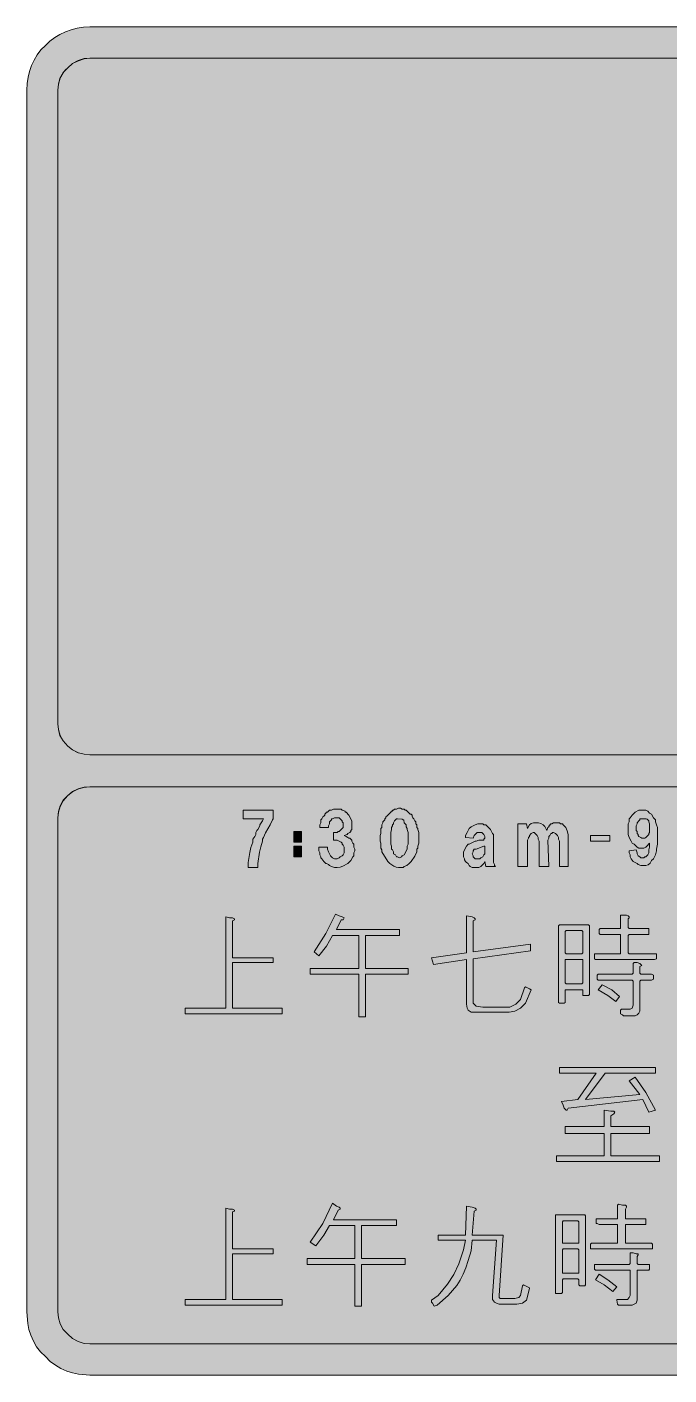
# Model space of a CAD drawing. Header units: metres. Extents: x 76 to 493, y 11 to 261.
# Drawn here: x 76.3 to 195.5, y 11 to 261 of the extents above; entities that cross this region are included whole.
import ezdxf

# ---------------------------------------------------------------- set-up
doc = ezdxf.new("R2010")
doc.units = ezdxf.units.M
for name, color, linetype, true_color in [('FILL_BLACK_000000', 7, 'Continuous', 0x000000), ('FILL_WHITE_FFFFFF', 7, 'Continuous', 0xffffff), ('FILL_YELLOW_FFFF00', 7, 'Continuous', 0xffff00)]:
    doc.layers.add(name, color=color, linetype=linetype, true_color=true_color)

msp = doc.modelspace()

# ---------------------------------------------------------------- hatches: boundary and pattern name
at = {"layer": 'FILL_BLACK_000000', "true_color": 0x000000}
h = msp.add_hatch(color=7, dxfattribs=at)
h.dxf.hatch_style = 1
h.paths.add_polyline_path([(76.79, 252.77), (77.15, 253.84), (77.63, 254.87), (78.22, 255.83), (78.92, 256.74), (79.74, 257.58), (80.58, 258.35), (81.49, 259.03), (82.45, 259.61), (83.48, 260.1), (84.55, 260.49), (85.66, 260.77), (86.82, 260.94), (88.02, 261), (481.5, 261), (482.64, 260.94), (483.75, 260.77), (484.84, 260.49), (485.89, 260.1), (486.89, 259.61), (487.85, 259.03), (488.76, 258.35), (489.6, 257.58), (490.42, 256.74), (491.12, 255.83), (491.71, 254.87), (492.19, 253.84), (492.55, 252.77), (492.81, 251.66), (492.97, 250.5), (493.02, 249.3), (493.02, 22.68), (492.86, 20.52), (492.64, 19.44), (492.3, 18.36), (491.83, 17.29), (491.22, 16.24), (490.48, 15.27), (489.6, 14.4), (488.75, 13.52), (487.82, 12.78), (486.79, 12.17), (485.64, 11.7), (484.56, 11.36), (483.5, 11.14), (481.5, 10.98), (88.02, 10.98), (85.86, 11.14), (84.78, 11.36), (83.7, 11.7), (82.63, 12.17), (81.59, 12.78), (80.61, 13.52), (79.74, 14.4), (78.86, 15.27), (78.12, 16.24), (77.51, 17.29), (77.04, 18.36), (76.7, 19.44), (76.48, 20.52), (76.32, 22.68), (76.32, 249.3), (76.37, 250.5), (76.53, 251.66), (76.79, 252.77)])
h.paths.add_polyline_path([(85.82, 119.72), (84.78, 119.22), (83.88, 118.44), (83.07, 117.46), (82.51, 116.44), (82.18, 115.38), (82.08, 114.3), (82.08, 22.68), (82.18, 21.58), (82.51, 20.47), (83.07, 19.44), (83.88, 18.54), (84.78, 17.73), (85.82, 17.17), (86.92, 16.84), (88.02, 16.74), (481.5, 16.74), (482.5, 16.84), (483.55, 17.17), (484.56, 17.73), (485.46, 18.54), (486.27, 19.44), (486.83, 20.47), (487.16, 21.58), (487.26, 22.68), (487.26, 114.3), (487.16, 115.38), (486.83, 116.44), (486.27, 117.46), (485.46, 118.44), (484.63, 119.2), (484.17, 119.5), (483.66, 119.7), (482.45, 120.01), (481.5, 120.06), (88.02, 120.06), (86.92, 119.98), (85.82, 119.72)], flags=16)
h.paths.add_polyline_path([(86.92, 255.14), (85.82, 254.81), (84.78, 254.25), (83.88, 253.44), (83.07, 252.54), (82.51, 251.5), (82.18, 250.4), (82.08, 249.3), (82.08, 131.76), (82.18, 130.68), (82.51, 129.62), (83.07, 128.6), (83.88, 127.62), (84.78, 126.91), (85.82, 126.4), (86.92, 126.1), (88.02, 126), (481.5, 126), (482.57, 126.1), (483.62, 126.4), (484.59, 126.91), (485.46, 127.62), (486.27, 128.52), (486.83, 129.55), (487.16, 130.66), (487.26, 131.76), (487.26, 249.3), (487.16, 250.4), (486.83, 251.5), (486.27, 252.54), (485.46, 253.44), (484.63, 254.2), (484.17, 254.5), (483.66, 254.7), (482.45, 255.1), (481.5, 255.24), (88.02, 255.24), (86.92, 255.14)], flags=16)
h = msp.add_hatch(color=7, dxfattribs=at)
h.dxf.hatch_style = 1
h.paths.add_polyline_path([(116.46, 114.12), (116.46, 115.74), (122.04, 115.74), (122.04, 114.12), (121.86, 113.94), (121.47, 113.02), (121.03, 112.28), (120.61, 111.55), (120.24, 110.7), (120.06, 110.34), (120.06, 109.98), (119.7, 108.97), (119.46, 107.94), (119.16, 105.84), (119.16, 105.12), (117.36, 105.12), (117.36, 106.02), (117.69, 107.89), (117.89, 108.8), (118.26, 109.8), (118.26, 110.34), (118.62, 110.88), (118.8, 111.24), (118.8, 111.6), (118.98, 111.96), (119.16, 112.14), (119.52, 112.86), (119.52, 113.04), (119.88, 113.58), (120.06, 113.76), (120.24, 114.12), (116.46, 114.12)])
h = msp.add_hatch(color=7, dxfattribs=at)
h.dxf.hatch_style = 1
h.paths.add_polyline_path([(130.86, 106.92), (130.86, 107.1), (130.68, 107.46), (130.68, 107.82), (130.5, 108.18), (130.5, 108.9), (132.12, 108.9), (132.12, 108.54), (132.3, 108), (132.66, 107.28), (132.84, 107.1), (133.02, 106.92), (133.38, 106.74), (133.92, 106.74), (134.28, 106.92), (134.46, 107.1), (134.82, 107.28), (135, 107.46), (135.18, 107.82), (135.18, 108.9), (135, 109.26), (134.82, 109.44), (134.82, 109.62), (134.64, 109.8), (134.28, 109.98), (133.92, 110.16), (133.2, 110.16), (133.2, 111.6), (133.92, 111.6), (134.1, 111.78), (134.28, 111.78), (135, 112.5), (135, 113.4), (134.82, 113.58), (134.82, 113.76), (134.64, 113.94), (134.46, 114.12), (134.28, 114.3), (133.38, 114.3), (133.02, 114.12), (132.84, 114.12), (132.84, 113.94), (132.66, 113.76), (132.48, 113.58), (132.48, 113.22), (132.3, 112.86), (132.3, 112.5), (130.68, 112.5), (130.68, 113.04), (130.86, 113.4), (130.86, 113.94), (131.04, 114.12), (131.22, 114.48), (131.4, 114.66), (131.58, 114.84), (131.58, 115.02), (131.76, 115.2), (131.94, 115.38), (132.12, 115.38), (132.48, 115.74), (132.84, 115.74), (133.2, 115.92), (134.64, 115.92), (134.82, 115.74), (135.36, 115.56), (135.36, 115.38), (135.54, 115.38), (135.72, 115.2), (135.9, 115.02), (136.08, 114.84), (136.62, 113.76), (136.62, 112.14), (136.44, 111.96), (136.44, 111.78), (136.26, 111.6), (135.9, 111.42), (135.72, 111.24), (135.18, 111.06), (135.54, 110.88), (135.9, 110.7), (136.08, 110.52), (136.26, 110.52), (136.62, 110.16), (136.62, 109.98), (136.8, 109.62), (136.98, 109.44), (136.98, 108.9), (137.16, 108.54), (137.16, 108.18), (136.98, 107.82), (136.98, 107.28), (136.8, 107.1), (136.44, 106.38), (135.9, 105.84), (134.94, 105.35), (134.45, 105.18), (133.92, 105.12), (133.38, 105.12), (132.84, 105.3), (132.48, 105.48), (132.3, 105.66), (131.94, 105.84), (131.76, 105.84), (131.58, 106.02), (131.4, 106.2), (131.04, 106.74), (130.86, 106.92)])
h = msp.add_hatch(color=7, dxfattribs=at)
h.dxf.hatch_style = 1
h.paths.add_polyline_path([(141.84, 109.98), (141.84, 111.06), (142.02, 111.42), (142.02, 112.32), (142.2, 112.5), (142.2, 113.04), (142.38, 113.4), (142.38, 113.58), (142.56, 113.76), (142.74, 113.94), (142.74, 114.12), (142.92, 114.3), (142.92, 114.48), (143.1, 114.66), (143.28, 114.84), (143.46, 115.02), (143.64, 115.2), (143.82, 115.38), (144, 115.56), (144.18, 115.56), (144.18, 115.74), (144.36, 115.74), (144.54, 115.92), (144.9, 115.92), (145.26, 116.1), (145.62, 116.1), (145.98, 115.92), (146.34, 115.92), (146.52, 115.74), (146.7, 115.74), (147.24, 115.2), (147.42, 115.02), (147.6, 115.02), (147.78, 114.84), (147.78, 114.66), (147.96, 114.3), (148.14, 114.12), (148.32, 113.76), (148.5, 113.58), (148.5, 113.22), (148.68, 113.04), (148.68, 112.5), (148.86, 112.32), (148.86, 112.14), (149.04, 111.6), (149.04, 109.98), (149.04, 109.62), (148.86, 109.08), (148.86, 108.72), (148.68, 108.54), (148.68, 108), (148.3, 107.2), (147.6, 106.2), (147.42, 106.02), (147.24, 105.84), (146.82, 105.48), (146.34, 105.3), (146.16, 105.12), (145.26, 105.12), (144.84, 105.16), (144.39, 105.33), (143.64, 105.84), (143.46, 106.02), (143.28, 106.2), (142.2, 108), (142.2, 108.36), (142.02, 108.72), (142.02, 109.44), (142.02, 109.62), (141.84, 109.98)])
h.paths.add_polyline_path([(144, 109.08), (144, 108.54), (144.18, 108.36), (144.36, 108), (144.36, 107.64), (144.72, 107.46), (144.9, 107.1), (145.08, 107.1), (145.44, 106.92), (145.8, 107.1), (145.98, 107.28), (146.34, 107.46), (146.88, 108.54), (146.88, 109.08), (147.06, 109.44), (147.06, 111.6), (146.88, 112.14), (146.88, 112.32), (146.7, 112.68), (146.7, 113.04), (146.52, 113.22), (146.34, 113.4), (146.27, 113.88), (145.96, 114.08), (145.08, 114.12), (144.9, 114.12), (144.72, 113.94), (144.54, 113.76), (144.36, 113.4), (144.36, 113.22), (144.18, 113.04), (144.18, 112.86), (144, 112.5), (144, 112.14), (143.82, 111.6), (143.82, 109.44), (144, 109.08)], flags=16)
h = msp.add_hatch(color=7, dxfattribs=at)
h.dxf.hatch_style = 1
h.paths.add_polyline_path([(189.54, 107.82), (189.54, 107.64), (189.72, 107.28), (190.08, 107.1), (190.26, 106.92), (190.8, 106.92), (190.98, 107.1), (191.16, 107.1), (191.52, 107.46), (191.7, 107.82), (191.7, 108.36), (191.88, 108.9), (191.88, 109.62), (191.34, 109.08), (191.16, 108.9), (190.8, 108.72), (189.9, 108.72), (189.54, 108.9), (189, 109.44), (188.64, 109.62), (188.46, 109.98), (188.1, 110.7), (187.92, 111.24), (187.92, 113.22), (188.1, 113.58), (188.1, 114.12), (188.28, 114.3), (188.64, 114.84), (188.82, 115.02), (189.18, 115.38), (189.9, 115.74), (191.16, 115.74), (191.52, 115.56), (191.88, 115.2), (192.24, 115.02), (192.6, 114.3), (192.96, 113.94), (192.96, 113.58), (193.14, 113.04), (193.32, 112.5), (193.32, 109.44), (193.14, 108.54), (193.14, 108.18), (192.96, 107.46), (192.78, 107.1), (192.6, 106.74), (192.24, 106.38), (191.96, 105.89), (191.61, 105.6), (191.16, 105.47), (190.62, 105.48), (190.26, 105.48), (189.72, 105.66), (189.54, 105.84), (189.18, 106.02), (188.82, 106.2), (188.46, 106.74), (188.28, 107.1), (188.28, 107.46), (188.1, 107.82), (188.1, 108.18), (189.36, 108.36), (189.54, 107.82)])
h.paths.add_polyline_path([(191.88, 111.6), (191.88, 113.22), (191.7, 113.58), (191.7, 113.76), (191.42, 114.05), (191.21, 114.13), (190.44, 114.12), (190.08, 114.12), (190.08, 113.94), (189.9, 113.76), (189.54, 113.4), (189.54, 113.22), (189.36, 112.86), (189.36, 111.96), (189.54, 111.78), (189.54, 111.42), (189.72, 111.24), (189.72, 111.06), (189.9, 110.88), (190.26, 110.7), (190.44, 110.52), (190.98, 110.52), (191.16, 110.7), (191.34, 110.88), (191.52, 111.06), (191.7, 111.24), (191.7, 111.42), (191.88, 111.6)], flags=16)
h = msp.add_hatch(color=7, dxfattribs=at)
h.dxf.hatch_style = 1
h.paths.add_polyline_path([(157.68, 111.06), (158.04, 111.6), (158.22, 111.96), (158.4, 112.32), (158.76, 112.68), (159.12, 112.86), (159.48, 113.04), (160.02, 113.22), (160.92, 113.22), (161.1, 113.04), (161.46, 113.04), (162, 112.5), (162.18, 112.32), (162.36, 112.14), (162.54, 111.78), (162.72, 111.42), (162.9, 111.24), (162.9, 106.02), (163.08, 105.66), (163.08, 105.48), (163.26, 105.3), (161.46, 105.3), (161.28, 106.2), (161.1, 105.84), (160.56, 105.3), (160.2, 105.12), (158.94, 105.12), (158.58, 105.3), (158.4, 105.48), (158.22, 105.84), (157.86, 106.02), (157.68, 106.2), (157.5, 106.56), (157.5, 106.74), (157.32, 107.1), (157.32, 108), (157.86, 109.08), (158.22, 109.44), (158.4, 109.44), (158.76, 109.62), (159.12, 109.8), (159.48, 109.98), (159.66, 109.98), (160.2, 110.16), (161.1, 110.16), (161.1, 110.34), (161.28, 110.52), (161.28, 110.88), (161.1, 111.24), (160.74, 111.6), (159.84, 111.6), (159.48, 111.24), (159.3, 111.06), (159.12, 110.52), (157.68, 110.7), (157.68, 111.06)])
h.paths.add_polyline_path([(161.28, 109.08), (161.1, 109.08), (159.66, 108.54), (159.3, 108.54), (159.12, 108.18), (159.12, 108), (158.94, 107.64), (159.12, 107.28), (159.12, 107.1), (159.3, 106.92), (159.48, 106.74), (160.38, 106.74), (160.56, 106.92), (160.92, 107.1), (161.1, 107.46), (161.28, 107.64), (161.28, 108), (161.28, 109.08)], flags=16)
h = msp.add_hatch(color=7, dxfattribs=at)
h.dxf.hatch_style = 1
h.paths.add_polyline_path([(167.4, 113.22), (169.02, 113.22), (169.2, 112.32), (169.56, 113.04), (169.92, 113.25), (170.34, 113.38), (171.26, 113.38), (171.7, 113.26), (172.1, 113.04), (172.41, 112.73), (172.62, 112.32), (172.8, 111.96), (172.98, 112.5), (173.16, 112.68), (173.16, 112.86), (173.34, 112.86), (173.34, 113.04), (173.52, 113.22), (173.7, 113.22), (174.06, 113.4), (175.14, 113.4), (175.32, 113.22), (175.68, 113.22), (175.86, 113.04), (176.32, 112.52), (176.6, 111.89), (176.73, 111.21), (176.76, 110.52), (176.76, 105.3), (175.14, 105.3), (175.14, 109.98), (174.96, 110.34), (174.96, 110.7), (174.78, 111.06), (174.42, 111.42), (174.06, 111.6), (173.88, 111.6), (173.7, 111.42), (173.52, 111.42), (173.34, 111.06), (173.16, 110.88), (173.16, 110.52), (172.98, 110.16), (173.16, 105.3), (171.36, 105.3), (171.36, 109.98), (171.18, 110.34), (171.18, 110.7), (171, 111.06), (170.64, 111.42), (170.46, 111.6), (170.28, 111.6), (169.92, 111.42), (169.56, 111.06), (169.56, 110.88), (169.38, 110.7), (169.38, 110.52), (169.2, 110.16), (169.2, 105.3), (167.4, 105.3), (167.4, 113.22)])
h = msp.add_hatch(color=7, dxfattribs=at)
h.dxf.hatch_style = 1
h.paths.add_polyline_path([(127.26, 111.78), (127.26, 109.8), (125.82, 109.8), (125.82, 111.78), (127.26, 111.78)])
h = msp.add_hatch(color=7, dxfattribs=at)
h.dxf.hatch_style = 1
h.paths.add_polyline_path([(184.5, 111.06), (184.5, 109.98), (180.9, 109.98), (180.9, 111.06), (184.5, 111.06)])
h = msp.add_hatch(color=7, dxfattribs=at)
h.dxf.hatch_style = 1
h.paths.add_polyline_path([(127.26, 109.08), (127.26, 107.1), (125.82, 107.1), (125.82, 109.08), (127.26, 109.08)])
h = msp.add_hatch(color=7, dxfattribs=at)
h.dxf.hatch_style = 1
h.paths.add_polyline_path([(105.66, 79.02), (113.22, 79.02), (113.22, 95.94), (113.94, 95.76), (114.48, 95.76), (114.84, 95.58), (114.84, 95.4), (114.48, 95.22), (114.48, 88.38), (122.04, 88.38), (122.04, 87.48), (114.48, 87.48), (114.48, 79.02), (123.66, 79.02), (123.66, 77.94), (105.66, 77.94), (105.66, 79.02)])
h = msp.add_hatch(color=7, dxfattribs=at)
h.dxf.hatch_style = 1
h.paths.add_polyline_path([(128.88, 85.32), (128.88, 86.4), (137.88, 86.4), (137.88, 92.52), (133.02, 92.52), (131.94, 90.54), (130.5, 88.74), (129.6, 89.46), (131.76, 92.88), (133.56, 96.48), (134.28, 96.12), (134.82, 95.94), (135.18, 95.76), (135, 95.4), (134.64, 95.4), (133.74, 93.6), (145.44, 93.6), (145.44, 92.52), (139.14, 92.52), (139.14, 86.4), (147.06, 86.4), (147.06, 85.32), (139.14, 85.32), (139.14, 77.4), (137.88, 77.4), (137.88, 85.32), (128.88, 85.32)])
h = msp.add_hatch(color=7, dxfattribs=at)
h.dxf.hatch_style = 1
h.paths.add_polyline_path([(157.86, 89.28), (157.86, 96.12), (158.94, 95.94), (159.3, 95.76), (159.48, 95.58), (159.48, 95.4), (159.12, 95.22), (159.12, 89.46), (169.74, 90.9), (169.74, 89.64), (159.12, 88.2), (159.12, 79.92), (159.66, 79.38), (160.92, 79.2), (165.96, 79.2), (167.04, 79.74), (167.94, 80.64), (168.66, 82.8), (168.84, 82.98), (169.56, 82.62), (169.92, 82.44), (168.84, 79.92), (167.94, 79.02), (166.86, 78.48), (165.78, 78.3), (158.76, 78.3), (158.22, 78.66), (158.04, 79.02), (157.86, 79.74), (157.86, 88.02), (151.74, 87.12), (151.38, 88.38), (157.86, 89.28)])
h = msp.add_hatch(color=7, dxfattribs=at)
h.dxf.hatch_style = 1
h.paths.add_polyline_path([(193.14, 89.1), (193.14, 88.2), (192.78, 88.02), (181.8, 88.02), (181.62, 88.2), (181.62, 89.1), (186.48, 89.1), (186.48, 92.7), (182.7, 92.7), (182.52, 92.88), (182.52, 93.6), (182.7, 93.78), (186.48, 93.78), (186.48, 96.3), (187.56, 96.3), (187.92, 96.12), (188.1, 95.94), (188.1, 95.76), (187.92, 95.58), (187.92, 93.96), (188.1, 93.78), (191.7, 93.78), (191.7, 92.7), (188.1, 92.7), (187.92, 92.52), (187.92, 89.28), (188.1, 89.1), (193.14, 89.1)])
h = msp.add_hatch(color=7, dxfattribs=at)
h.dxf.hatch_style = 1
h.paths.add_polyline_path([(179.46, 81.36), (179.46, 82.44), (176.22, 82.44), (176.22, 80.1), (176.04, 79.92), (175.14, 79.92), (174.96, 80.1), (174.96, 94.32), (175.14, 94.5), (180.54, 94.5), (180.72, 94.32), (180.72, 81.54), (180.54, 81.36), (179.46, 81.36)])
h.paths.add_polyline_path([(176.4, 83.52), (179.28, 83.52), (179.46, 83.7), (179.46, 88.02), (176.22, 88.02), (176.22, 83.7), (176.4, 83.52)], flags=16)
h.paths.add_polyline_path([(179.46, 89.28), (179.46, 93.24), (179.28, 93.42), (176.4, 93.42), (176.22, 93.24), (176.22, 89.28), (176.4, 89.1), (179.28, 89.1), (179.46, 89.28)], flags=16)
h = msp.add_hatch(color=7, dxfattribs=at)
h.dxf.hatch_style = 1
h.paths.add_polyline_path([(186.84, 77.76), (186.48, 77.94), (186.48, 78.66), (186.66, 78.84), (188.28, 78.84), (188.64, 79.02), (188.82, 79.56), (188.82, 84.06), (188.64, 84.24), (182.34, 84.24), (182.16, 84.42), (182.16, 85.14), (182.34, 85.32), (188.64, 85.32), (188.82, 85.5), (188.82, 87.3), (189, 87.48), (189.54, 87.48), (190.08, 87.3), (190.26, 87.12), (190.44, 86.94), (190.08, 86.76), (190.08, 85.5), (190.26, 85.32), (192.24, 85.32), (192.6, 85.14), (192.6, 84.42), (192.24, 84.24), (190.26, 84.24), (190.08, 84.06), (190.08, 78.48), (189.9, 78.12), (189.54, 77.76), (189.18, 77.58), (187.02, 77.58), (186.84, 77.76)])
h = msp.add_hatch(color=7, dxfattribs=at)
h.dxf.hatch_style = 1
h.paths.add_polyline_path([(182.34, 82.44), (183.06, 83.34), (184.86, 82.44), (186.3, 81.18), (185.58, 80.28), (184.14, 81.36), (182.34, 82.44)])
h = msp.add_hatch(color=7, dxfattribs=at)
h.dxf.hatch_style = 1
h.paths.add_polyline_path([(176.76, 60.48), (176.58, 60.12), (176.4, 60.12), (176.04, 60.48), (175.86, 61.02), (175.5, 61.74), (178.56, 62.1), (181.98, 66.96), (175.14, 66.96), (175.14, 68.04), (192.96, 68.04), (192.96, 66.96), (183.6, 66.96), (180, 62.1), (190.08, 63), (188.1, 65.52), (189.18, 66.24), (191.16, 63.36), (192.96, 60.12), (191.7, 59.76), (190.62, 62.1), (176.76, 60.48)])
h = msp.add_hatch(color=7, dxfattribs=at)
h.dxf.hatch_style = 1
h.paths.add_polyline_path([(174.6, 51.66), (183.42, 51.66), (183.42, 55.8), (176.22, 55.8), (176.22, 57.06), (183.42, 57.06), (183.42, 60.12), (184.68, 59.94), (185.22, 59.94), (185.4, 59.76), (185.22, 59.4), (184.68, 59.04), (184.68, 57.06), (191.88, 57.06), (191.88, 55.8), (184.68, 55.8), (184.68, 51.66), (193.68, 51.66), (193.68, 50.58), (174.6, 50.58), (174.6, 51.66)])
h = msp.add_hatch(color=7, dxfattribs=at)
h.dxf.hatch_style = 1
h.paths.add_polyline_path([(138.42, 23.76), (137.16, 23.76), (137.16, 31.5), (128.34, 31.5), (128.34, 32.58), (137.16, 32.58), (137.16, 38.7), (132.48, 38.7), (131.4, 36.9), (129.96, 34.92), (128.88, 35.64), (131.22, 39.06), (133.02, 42.84), (133.74, 42.3), (134.28, 42.12), (134.46, 41.94), (134.46, 41.76), (134.1, 41.58), (133.2, 39.78), (144.9, 39.78), (144.9, 38.7), (138.42, 38.7), (138.42, 32.58), (146.52, 32.58), (146.52, 31.5), (138.42, 31.5), (138.42, 23.76)])
h = msp.add_hatch(color=7, dxfattribs=at)
h.dxf.hatch_style = 1
h.paths.add_polyline_path([(180.9, 34.38), (180.9, 35.28), (181.08, 35.46), (185.94, 35.46), (185.94, 38.88), (182.52, 38.88), (182.16, 39.06), (181.98, 39.06), (181.98, 39.96), (185.94, 39.96), (185.94, 42.48), (186.12, 42.66), (186.84, 42.48), (187.38, 42.48), (187.56, 42.3), (187.56, 42.12), (187.38, 41.76), (187.38, 39.96), (191.16, 39.96), (191.16, 38.88), (187.38, 38.88), (187.38, 35.46), (192.24, 35.46), (192.42, 35.28), (192.42, 34.38), (192.24, 34.38), (180.9, 34.38)])
h = msp.add_hatch(color=7, dxfattribs=at)
h.dxf.hatch_style = 1
h.paths.add_polyline_path([(105.66, 25.02), (113.22, 25.02), (113.22, 41.94), (113.94, 41.76), (114.48, 41.76), (114.84, 41.58), (114.84, 41.4), (114.48, 41.22), (114.48, 34.38), (122.04, 34.38), (122.04, 33.48), (114.48, 33.48), (114.48, 25.02), (123.66, 25.02), (123.66, 23.94), (105.66, 23.94), (105.66, 25.02)])
h = msp.add_hatch(color=7, dxfattribs=at)
h.dxf.hatch_style = 1
h.paths.add_polyline_path([(158.76, 34.02), (158.22, 32.22), (157.79, 30.87), (157.3, 29.66), (156.72, 28.57), (156.07, 27.57), (154.47, 25.74), (152.46, 23.94), (151.92, 23.76), (151.56, 24.3), (151.38, 24.48), (151.38, 24.84), (152.64, 25.74), (154.37, 27.86), (155.57, 29.64), (156.47, 31.59), (157.32, 34.2), (157.68, 36), (152.64, 36), (152.64, 36.9), (157.68, 36.9), (157.86, 42.3), (158.94, 42.12), (159.48, 41.94), (159.66, 41.76), (159.66, 41.58), (159.3, 41.4), (158.94, 36.9), (164.7, 36.9), (163.98, 25.74), (163.98, 25.38), (164.16, 25.2), (166.86, 25.2), (167.58, 25.38), (167.94, 25.74), (168.3, 27.54), (168.48, 27.72), (169.56, 27.18), (169.56, 27), (169.02, 24.84), (168.3, 24.3), (167.22, 24.12), (163.98, 24.12), (163.44, 24.3), (163.08, 24.48), (162.72, 25.02), (162.72, 25.74), (163.44, 36), (158.94, 36), (158.76, 34.02)])
h = msp.add_hatch(color=7, dxfattribs=at)
h.dxf.hatch_style = 1
h.paths.add_polyline_path([(178.92, 27.54), (178.74, 27.72), (178.74, 28.62), (178.56, 28.8), (175.86, 28.8), (175.68, 28.62), (175.68, 26.28), (175.5, 26.1), (174.42, 26.1), (174.42, 40.68), (179.82, 40.68), (180, 40.5), (180, 27.72), (179.82, 27.54), (178.92, 27.54)])
h.paths.add_polyline_path([(178.74, 39.42), (178.56, 39.6), (175.86, 39.6), (175.68, 39.42), (175.68, 35.46), (178.74, 35.46), (178.74, 39.42)], flags=16)
h.paths.add_polyline_path([(178.56, 34.38), (175.86, 34.38), (175.68, 34.2), (175.68, 29.88), (178.74, 29.88), (178.74, 34.2), (178.56, 34.38)], flags=16)
h = msp.add_hatch(color=7, dxfattribs=at)
h.dxf.hatch_style = 1
h.paths.add_polyline_path([(188.1, 25.38), (188.28, 25.74), (188.28, 30.42), (181.8, 30.42), (181.62, 30.6), (181.62, 31.5), (188.1, 31.5), (188.28, 31.68), (188.28, 33.66), (188.82, 33.66), (189.36, 33.48), (189.72, 33.48), (189.72, 33.3), (189.54, 32.94), (189.54, 31.68), (189.72, 31.5), (191.88, 31.5), (191.88, 30.6), (191.7, 30.42), (189.54, 30.42), (189.54, 24.84), (189.36, 24.3), (188.64, 23.94), (186.12, 23.94), (185.94, 24.12), (185.76, 24.84), (185.76, 25.02), (187.74, 25.02), (188.1, 25.38)])
h = msp.add_hatch(color=7, dxfattribs=at)
h.dxf.hatch_style = 1
h.paths.add_polyline_path([(181.8, 28.62), (182.52, 29.7), (184.14, 28.62), (185.76, 27.36), (185.04, 26.46), (183.42, 27.72), (181.8, 28.62)])
at = {"layer": 'FILL_WHITE_FFFFFF', "true_color": 0xffffff}
h = msp.add_hatch(color=7, dxfattribs=at)
h.dxf.hatch_style = 1
h.paths.add_polyline_path([(284.76, 120.06), (284.76, 16.74), (88.02, 16.74), (86.92, 16.84), (85.82, 17.17), (84.78, 17.73), (83.88, 18.54), (83.07, 19.44), (82.51, 20.48), (82.18, 21.58), (82.08, 22.68), (82.08, 114.3), (82.18, 115.48), (82.51, 116.57), (83.07, 117.57), (83.88, 118.44), (84.75, 119.15), (85.75, 119.66), (86.84, 119.96), (88.02, 120.06), (284.76, 120.06)])
at = {"layer": 'FILL_YELLOW_FFFF00', "true_color": 0xffff00}
h = msp.add_hatch(color=7, dxfattribs=at)
h.dxf.hatch_style = 1
h.paths.add_polyline_path([(482.44, 255.1), (483.66, 254.7), (484.17, 254.5), (484.63, 254.2), (485.46, 253.44), (485.94, 253), (486.32, 252.52), (486.9, 251.46), (487.15, 250.38), (487.26, 249.3), (487.26, 131.76), (487.16, 130.68), (486.83, 129.62), (486.27, 128.6), (485.46, 127.62), (484.56, 126.91), (483.55, 126.4), (482.5, 126.1), (481.5, 126), (88.02, 126), (86.94, 126.11), (85.86, 126.36), (84.8, 126.92), (83.88, 127.62), (83.03, 128.61), (82.44, 129.6), (82.19, 130.68), (82.08, 131.76), (82.08, 249.3), (82.19, 250.38), (82.44, 251.46), (83.03, 252.52), (83.4, 253), (83.88, 253.44), (84.8, 254.2), (85.86, 254.7), (86.94, 255.1), (88.02, 255.24), (481.5, 255.24), (482.44, 255.1)])

# ---------------------------------------------------------------- linework, layer by layer
at = {"layer": 'FILL_BLACK_000000', "lineweight": 0, "true_color": 0x000000}
for points in [[(481.5, 10.98), (88.02, 10.98), (85.86, 11.14), (84.78, 11.36), (83.7, 11.7), (82.63, 12.17), (81.59, 12.78), (80.61, 13.52), (79.74, 14.4), (78.86, 15.27), (78.12, 16.24), (77.51, 17.29), (77.04, 18.36), (76.7, 19.44), (76.48, 20.52), (76.32, 22.68), (76.32, 249.3), (76.37, 250.5), (76.53, 251.66), (76.79, 252.77), (77.15, 253.84), (77.63, 254.87), (78.22, 255.83), (78.92, 256.74), (79.74, 257.58), (80.58, 258.35), (81.49, 259.03), (82.45, 259.61), (83.48, 260.1), (84.55, 260.49), (85.66, 260.77), (86.82, 260.94), (88.02, 261), (481.5, 261)], [(481.5, 255.24), (88.02, 255.24), (86.92, 255.14), (85.82, 254.81), (84.78, 254.25), (83.88, 253.44), (83.07, 252.54), (82.51, 251.5), (82.18, 250.4), (82.08, 249.3), (82.08, 131.76), (82.18, 130.68), (82.51, 129.62), (83.07, 128.6), (83.88, 127.62), (84.78, 126.91), (85.82, 126.4), (86.92, 126.1), (88.02, 126), (481.5, 126)], [(481.5, 120.06), (88.02, 120.06), (86.92, 119.98), (85.82, 119.72), (84.78, 119.22), (83.88, 118.44), (83.07, 117.46), (82.51, 116.44), (82.18, 115.38), (82.08, 114.3), (82.08, 22.68), (82.18, 21.58), (82.51, 20.47), (83.07, 19.44), (83.88, 18.54), (84.78, 17.73), (85.82, 17.17), (86.92, 16.84), (88.02, 16.74), (481.5, 16.74)]]:
    msp.add_lwpolyline(points, dxfattribs=at)
for points in [[(116.46, 114.12), (116.46, 115.74), (122.04, 115.74), (122.04, 114.12), (121.86, 113.94), (121.47, 113.02), (121.03, 112.28), (120.61, 111.55), (120.24, 110.7), (120.06, 110.34), (120.06, 109.98), (119.7, 108.97), (119.46, 107.94), (119.16, 105.84), (119.16, 105.12), (117.36, 105.12), (117.36, 106.02), (117.69, 107.89), (117.89, 108.8), (118.26, 109.8), (118.26, 110.34), (118.62, 110.88), (118.8, 111.24), (118.8, 111.6), (118.98, 111.96), (119.16, 112.14), (119.52, 112.86), (119.52, 113.04), (119.88, 113.58), (120.06, 113.76), (120.24, 114.12)], [(130.86, 106.92), (130.86, 107.1), (130.68, 107.46), (130.68, 107.82), (130.5, 108.18), (130.5, 108.9), (132.12, 108.9), (132.12, 108.54), (132.3, 108), (132.66, 107.28), (132.84, 107.1), (133.02, 106.92), (133.38, 106.74), (133.92, 106.74), (134.28, 106.92), (134.46, 107.1), (134.82, 107.28), (135, 107.46), (135.18, 107.82), (135.18, 108.9), (135, 109.26), (134.82, 109.44), (134.82, 109.62), (134.64, 109.8), (134.28, 109.98), (133.92, 110.16), (133.2, 110.16), (133.2, 111.6), (133.92, 111.6), (134.1, 111.78), (134.28, 111.78), (135, 112.5), (135, 113.4), (134.82, 113.58), (134.82, 113.76), (134.64, 113.94), (134.46, 114.12), (134.28, 114.3), (133.38, 114.3), (133.02, 114.12), (132.84, 114.12), (132.84, 113.94), (132.66, 113.76), (132.48, 113.58), (132.48, 113.22), (132.3, 112.86), (132.3, 112.5), (130.68, 112.5), (130.68, 113.04), (130.86, 113.4), (130.86, 113.94), (131.04, 114.12), (131.22, 114.48), (131.4, 114.66), (131.58, 114.84), (131.58, 115.02), (131.76, 115.2), (131.94, 115.38), (132.12, 115.38), (132.48, 115.74), (132.84, 115.74), (133.2, 115.92), (134.64, 115.92), (134.82, 115.74), (135.36, 115.56), (135.36, 115.38), (135.54, 115.38), (135.72, 115.2), (135.9, 115.02), (136.08, 114.84), (136.62, 113.76), (136.62, 112.14), (136.44, 111.96), (136.44, 111.78), (136.26, 111.6), (135.9, 111.42), (135.72, 111.24), (135.18, 111.06), (135.54, 110.88), (135.9, 110.7), (136.08, 110.52), (136.26, 110.52), (136.62, 110.16), (136.62, 109.98), (136.8, 109.62), (136.98, 109.44), (136.98, 108.9), (137.16, 108.54), (137.16, 108.18), (136.98, 107.82), (136.98, 107.28), (136.8, 107.1), (136.44, 106.38), (135.9, 105.84), (134.94, 105.35), (134.45, 105.18), (133.92, 105.12), (133.38, 105.12), (132.84, 105.3), (132.48, 105.48), (132.3, 105.66), (131.94, 105.84), (131.76, 105.84), (131.58, 106.02), (131.4, 106.2), (131.04, 106.74)], [(141.84, 109.98), (141.84, 111.06), (142.02, 111.42), (142.02, 112.32), (142.2, 112.5), (142.2, 113.04), (142.38, 113.4), (142.38, 113.58), (142.56, 113.76), (142.74, 113.94), (142.74, 114.12), (142.92, 114.3), (142.92, 114.48), (143.1, 114.66), (143.28, 114.84), (143.46, 115.02), (143.64, 115.2), (143.82, 115.38), (144, 115.56), (144.18, 115.56), (144.18, 115.74), (144.36, 115.74), (144.54, 115.92), (144.9, 115.92), (145.26, 116.1), (145.62, 116.1), (145.98, 115.92), (146.34, 115.92), (146.52, 115.74), (146.7, 115.74), (147.24, 115.2), (147.42, 115.02), (147.6, 115.02), (147.78, 114.84), (147.78, 114.66), (147.96, 114.3), (148.14, 114.12), (148.32, 113.76), (148.5, 113.58), (148.5, 113.22), (148.68, 113.04), (148.68, 112.5), (148.86, 112.32), (148.86, 112.14), (149.04, 111.6), (149.04, 109.98), (149.04, 109.62), (148.86, 109.08), (148.86, 108.72), (148.68, 108.54), (148.68, 108), (148.3, 107.2), (147.6, 106.2), (147.42, 106.02), (147.24, 105.84), (146.82, 105.48), (146.34, 105.3), (146.16, 105.12), (145.26, 105.12), (144.84, 105.16), (144.39, 105.33), (143.64, 105.84), (143.46, 106.02), (143.28, 106.2), (142.2, 108), (142.2, 108.36), (142.02, 108.72), (142.02, 109.44), (142.02, 109.62)], [(189.54, 107.82), (189.54, 107.64), (189.72, 107.28), (190.08, 107.1), (190.26, 106.92), (190.8, 106.92), (190.98, 107.1), (191.16, 107.1), (191.52, 107.46), (191.7, 107.82), (191.7, 108.36), (191.88, 108.9), (191.88, 109.62), (191.34, 109.08), (191.16, 108.9), (190.8, 108.72), (189.9, 108.72), (189.54, 108.9), (189, 109.44), (188.64, 109.62), (188.46, 109.98), (188.1, 110.7), (187.92, 111.24), (187.92, 113.22), (188.1, 113.58), (188.1, 114.12), (188.28, 114.3), (188.64, 114.84), (188.82, 115.02), (189.18, 115.38), (189.9, 115.74), (191.16, 115.74), (191.52, 115.56), (191.88, 115.2), (192.24, 115.02), (192.6, 114.3), (192.96, 113.94), (192.96, 113.58), (193.14, 113.04), (193.32, 112.5), (193.32, 109.44), (193.14, 108.54), (193.14, 108.18), (192.96, 107.46), (192.78, 107.1), (192.6, 106.74), (192.24, 106.38), (191.96, 105.89), (191.61, 105.6), (191.16, 105.47), (190.62, 105.48), (190.26, 105.48), (189.72, 105.66), (189.54, 105.84), (189.18, 106.02), (188.82, 106.2), (188.46, 106.74), (188.28, 107.1), (188.28, 107.46), (188.1, 107.82), (188.1, 108.18), (189.36, 108.36)], [(144, 109.08), (144, 108.54), (144.18, 108.36), (144.36, 108), (144.36, 107.64), (144.72, 107.46), (144.9, 107.1), (145.08, 107.1), (145.44, 106.92), (145.8, 107.1), (145.98, 107.28), (146.34, 107.46), (146.88, 108.54), (146.88, 109.08), (147.06, 109.44), (147.06, 111.6), (146.88, 112.14), (146.88, 112.32), (146.7, 112.68), (146.7, 113.04), (146.52, 113.22), (146.34, 113.4), (146.27, 113.88), (145.96, 114.08), (145.08, 114.12), (144.9, 114.12), (144.72, 113.94), (144.54, 113.76), (144.36, 113.4), (144.36, 113.22), (144.18, 113.04), (144.18, 112.86), (144, 112.5), (144, 112.14), (143.82, 111.6), (143.82, 109.44)], [(157.68, 111.06), (158.04, 111.6), (158.22, 111.96), (158.4, 112.32), (158.76, 112.68), (159.12, 112.86), (159.48, 113.04), (160.02, 113.22), (160.92, 113.22), (161.1, 113.04), (161.46, 113.04), (162, 112.5), (162.18, 112.32), (162.36, 112.14), (162.54, 111.78), (162.72, 111.42), (162.9, 111.24), (162.9, 106.02), (163.08, 105.66), (163.08, 105.48), (163.26, 105.3), (161.46, 105.3), (161.28, 106.2), (161.1, 105.84), (160.56, 105.3), (160.2, 105.12), (158.94, 105.12), (158.58, 105.3), (158.4, 105.48), (158.22, 105.84), (157.86, 106.02), (157.68, 106.2), (157.5, 106.56), (157.5, 106.74), (157.32, 107.1), (157.32, 108), (157.86, 109.08), (158.22, 109.44), (158.4, 109.44), (158.76, 109.62), (159.12, 109.8), (159.48, 109.98), (159.66, 109.98), (160.2, 110.16), (161.1, 110.16), (161.1, 110.34), (161.28, 110.52), (161.28, 110.88), (161.1, 111.24), (160.74, 111.6), (159.84, 111.6), (159.48, 111.24), (159.3, 111.06), (159.12, 110.52), (157.68, 110.7)], [(167.4, 113.22), (169.02, 113.22), (169.2, 112.32), (169.56, 113.04), (169.92, 113.25), (170.34, 113.38), (171.26, 113.38), (171.7, 113.26), (172.1, 113.04), (172.41, 112.73), (172.62, 112.32), (172.8, 111.96), (172.98, 112.5), (173.16, 112.68), (173.16, 112.86), (173.34, 112.86), (173.34, 113.04), (173.52, 113.22), (173.7, 113.22), (174.06, 113.4), (175.14, 113.4), (175.32, 113.22), (175.68, 113.22), (175.86, 113.04), (176.32, 112.52), (176.6, 111.89), (176.73, 111.21), (176.76, 110.52), (176.76, 105.3), (175.14, 105.3), (175.14, 109.98), (174.96, 110.34), (174.96, 110.7), (174.78, 111.06), (174.42, 111.42), (174.06, 111.6), (173.88, 111.6), (173.7, 111.42), (173.52, 111.42), (173.34, 111.06), (173.16, 110.88), (173.16, 110.52), (172.98, 110.16), (173.16, 105.3), (171.36, 105.3), (171.36, 109.98), (171.18, 110.34), (171.18, 110.7), (171, 111.06), (170.64, 111.42), (170.46, 111.6), (170.28, 111.6), (169.92, 111.42), (169.56, 111.06), (169.56, 110.88), (169.38, 110.7), (169.38, 110.52), (169.2, 110.16), (169.2, 105.3), (167.4, 105.3)], [(191.88, 111.6), (191.88, 113.22), (191.7, 113.58), (191.7, 113.76), (191.42, 114.05), (191.21, 114.13), (190.44, 114.12), (190.08, 114.12), (190.08, 113.94), (189.9, 113.76), (189.54, 113.4), (189.54, 113.22), (189.36, 112.86), (189.36, 111.96), (189.54, 111.78), (189.54, 111.42), (189.72, 111.24), (189.72, 111.06), (189.9, 110.88), (190.26, 110.7), (190.44, 110.52), (190.98, 110.52), (191.16, 110.7), (191.34, 110.88), (191.52, 111.06), (191.7, 111.24), (191.7, 111.42)], [(127.26, 111.78), (127.26, 109.8), (125.82, 109.8), (125.82, 111.78)], [(184.5, 111.06), (184.5, 109.98), (180.9, 109.98), (180.9, 111.06)], [(127.26, 109.08), (127.26, 107.1), (125.82, 107.1), (125.82, 109.08)], [(161.28, 109.08), (161.1, 109.08), (159.66, 108.54), (159.3, 108.54), (159.12, 108.18), (159.12, 108), (158.94, 107.64), (159.12, 107.28), (159.12, 107.1), (159.3, 106.92), (159.48, 106.74), (160.38, 106.74), (160.56, 106.92), (160.92, 107.1), (161.1, 107.46), (161.28, 107.64), (161.28, 108)], [(105.66, 79.02), (113.22, 79.02), (113.22, 95.94), (113.94, 95.76), (114.48, 95.76), (114.84, 95.58), (114.84, 95.4), (114.48, 95.22), (114.48, 88.38), (122.04, 88.38), (122.04, 87.48), (114.48, 87.48), (114.48, 79.02), (123.66, 79.02), (123.66, 77.94), (105.66, 77.94)], [(128.88, 85.32), (128.88, 86.4), (137.88, 86.4), (137.88, 92.52), (133.02, 92.52), (131.94, 90.54), (130.5, 88.74), (129.6, 89.46), (131.76, 92.88), (133.56, 96.48), (134.28, 96.12), (134.82, 95.94), (135.18, 95.76), (135, 95.4), (134.64, 95.4), (133.74, 93.6), (145.44, 93.6), (145.44, 92.52), (139.14, 92.52), (139.14, 86.4), (147.06, 86.4), (147.06, 85.32), (139.14, 85.32), (139.14, 77.4), (137.88, 77.4), (137.88, 85.32)], [(157.86, 89.28), (157.86, 96.12), (158.94, 95.94), (159.3, 95.76), (159.48, 95.58), (159.48, 95.4), (159.12, 95.22), (159.12, 89.46), (169.74, 90.9), (169.74, 89.64), (159.12, 88.2), (159.12, 79.92), (159.66, 79.38), (160.92, 79.2), (165.96, 79.2), (167.04, 79.74), (167.94, 80.64), (168.66, 82.8), (168.84, 82.98), (169.56, 82.62), (169.92, 82.44), (168.84, 79.92), (167.94, 79.02), (166.86, 78.48), (165.78, 78.3), (158.76, 78.3), (158.22, 78.66), (158.04, 79.02), (157.86, 79.74), (157.86, 88.02), (151.74, 87.12), (151.38, 88.38)], [(193.14, 89.1), (193.14, 88.2), (192.78, 88.02), (181.8, 88.02), (181.62, 88.2), (181.62, 89.1), (186.48, 89.1), (186.48, 92.7), (182.7, 92.7), (182.52, 92.88), (182.52, 93.6), (182.7, 93.78), (186.48, 93.78), (186.48, 96.3), (187.56, 96.3), (187.92, 96.12), (188.1, 95.94), (188.1, 95.76), (187.92, 95.58), (187.92, 93.96), (188.1, 93.78), (191.7, 93.78), (191.7, 92.7), (188.1, 92.7), (187.92, 92.52), (187.92, 89.28), (188.1, 89.1)], [(179.46, 81.36), (179.46, 82.44), (176.22, 82.44), (176.22, 80.1), (176.04, 79.92), (175.14, 79.92), (174.96, 80.1), (174.96, 94.32), (175.14, 94.5), (180.54, 94.5), (180.72, 94.32), (180.72, 81.54), (180.54, 81.36)], [(179.46, 89.28), (179.46, 93.24), (179.28, 93.42), (176.4, 93.42), (176.22, 93.24), (176.22, 89.28), (176.4, 89.1), (179.28, 89.1)], [(176.4, 83.52), (179.28, 83.52), (179.46, 83.7), (179.46, 88.02), (176.22, 88.02), (176.22, 83.7)], [(186.84, 77.76), (186.48, 77.94), (186.48, 78.66), (186.66, 78.84), (188.28, 78.84), (188.64, 79.02), (188.82, 79.56), (188.82, 84.06), (188.64, 84.24), (182.34, 84.24), (182.16, 84.42), (182.16, 85.14), (182.34, 85.32), (188.64, 85.32), (188.82, 85.5), (188.82, 87.3), (189, 87.48), (189.54, 87.48), (190.08, 87.3), (190.26, 87.12), (190.44, 86.94), (190.08, 86.76), (190.08, 85.5), (190.26, 85.32), (192.24, 85.32), (192.6, 85.14), (192.6, 84.42), (192.24, 84.24), (190.26, 84.24), (190.08, 84.06), (190.08, 78.48), (189.9, 78.12), (189.54, 77.76), (189.18, 77.58), (187.02, 77.58)], [(182.34, 82.44), (183.06, 83.34), (184.86, 82.44), (186.3, 81.18), (185.58, 80.28), (184.14, 81.36)], [(176.76, 60.48), (176.58, 60.12), (176.4, 60.12), (176.04, 60.48), (175.86, 61.02), (175.5, 61.74), (178.56, 62.1), (181.98, 66.96), (175.14, 66.96), (175.14, 68.04), (192.96, 68.04), (192.96, 66.96), (183.6, 66.96), (180, 62.1), (190.08, 63), (188.1, 65.52), (189.18, 66.24), (191.16, 63.36), (192.96, 60.12), (191.7, 59.76), (190.62, 62.1)], [(174.6, 51.66), (183.42, 51.66), (183.42, 55.8), (176.22, 55.8), (176.22, 57.06), (183.42, 57.06), (183.42, 60.12), (184.68, 59.94), (185.22, 59.94), (185.4, 59.76), (185.22, 59.4), (184.68, 59.04), (184.68, 57.06), (191.88, 57.06), (191.88, 55.8), (184.68, 55.8), (184.68, 51.66), (193.68, 51.66), (193.68, 50.58), (174.6, 50.58)], [(138.42, 23.76), (137.16, 23.76), (137.16, 31.5), (128.34, 31.5), (128.34, 32.58), (137.16, 32.58), (137.16, 38.7), (132.48, 38.7), (131.4, 36.9), (129.96, 34.92), (128.88, 35.64), (131.22, 39.06), (133.02, 42.84), (133.74, 42.3), (134.28, 42.12), (134.46, 41.94), (134.46, 41.76), (134.1, 41.58), (133.2, 39.78), (144.9, 39.78), (144.9, 38.7), (138.42, 38.7), (138.42, 32.58), (146.52, 32.58), (146.52, 31.5), (138.42, 31.5)], [(180.9, 34.38), (180.9, 35.28), (181.08, 35.46), (185.94, 35.46), (185.94, 38.88), (182.52, 38.88), (182.16, 39.06), (181.98, 39.06), (181.98, 39.96), (185.94, 39.96), (185.94, 42.48), (186.12, 42.66), (186.84, 42.48), (187.38, 42.48), (187.56, 42.3), (187.56, 42.12), (187.38, 41.76), (187.38, 39.96), (191.16, 39.96), (191.16, 38.88), (187.38, 38.88), (187.38, 35.46), (192.24, 35.46), (192.42, 35.28), (192.42, 34.38), (192.24, 34.38)], [(105.66, 25.02), (113.22, 25.02), (113.22, 41.94), (113.94, 41.76), (114.48, 41.76), (114.84, 41.58), (114.84, 41.4), (114.48, 41.22), (114.48, 34.38), (122.04, 34.38), (122.04, 33.48), (114.48, 33.48), (114.48, 25.02), (123.66, 25.02), (123.66, 23.94), (105.66, 23.94)], [(158.76, 34.02), (158.22, 32.22), (157.79, 30.87), (157.3, 29.66), (156.72, 28.57), (156.07, 27.57), (154.47, 25.74), (152.46, 23.94), (151.92, 23.76), (151.56, 24.3), (151.38, 24.48), (151.38, 24.84), (152.64, 25.74), (154.37, 27.86), (155.57, 29.64), (156.47, 31.59), (157.32, 34.2), (157.68, 36), (152.64, 36), (152.64, 36.9), (157.68, 36.9), (157.86, 42.3), (158.94, 42.12), (159.48, 41.94), (159.66, 41.76), (159.66, 41.58), (159.3, 41.4), (158.94, 36.9), (164.7, 36.9), (163.98, 25.74), (163.98, 25.38), (164.16, 25.2), (166.86, 25.2), (167.58, 25.38), (167.94, 25.74), (168.3, 27.54), (168.48, 27.72), (169.56, 27.18), (169.56, 27), (169.02, 24.84), (168.3, 24.3), (167.22, 24.12), (163.98, 24.12), (163.44, 24.3), (163.08, 24.48), (162.72, 25.02), (162.72, 25.74), (163.44, 36), (158.94, 36)], [(178.92, 27.54), (178.74, 27.72), (178.74, 28.62), (178.56, 28.8), (175.86, 28.8), (175.68, 28.62), (175.68, 26.28), (175.5, 26.1), (174.42, 26.1), (174.42, 40.68), (179.82, 40.68), (180, 40.5), (180, 27.72), (179.82, 27.54)], [(178.74, 39.42), (178.56, 39.6), (175.86, 39.6), (175.68, 39.42), (175.68, 35.46), (178.74, 35.46)], [(178.56, 34.38), (175.86, 34.38), (175.68, 34.2), (175.68, 29.88), (178.74, 29.88), (178.74, 34.2)], [(188.1, 25.38), (188.28, 25.74), (188.28, 30.42), (181.8, 30.42), (181.62, 30.6), (181.62, 31.5), (188.1, 31.5), (188.28, 31.68), (188.28, 33.66), (188.82, 33.66), (189.36, 33.48), (189.72, 33.48), (189.72, 33.3), (189.54, 32.94), (189.54, 31.68), (189.72, 31.5), (191.88, 31.5), (191.88, 30.6), (191.7, 30.42), (189.54, 30.42), (189.54, 24.84), (189.36, 24.3), (188.64, 23.94), (186.12, 23.94), (185.94, 24.12), (185.76, 24.84), (185.76, 25.02), (187.74, 25.02)], [(181.8, 28.62), (182.52, 29.7), (184.14, 28.62), (185.76, 27.36), (185.04, 26.46), (183.42, 27.72)]]:
    msp.add_lwpolyline(points, close=True, dxfattribs=at)
at = {"layer": 'FILL_WHITE_FFFFFF', "lineweight": 0, "true_color": 0xffffff}
msp.add_lwpolyline([(284.76, 120.06), (284.76, 16.74), (88.02, 16.74), (86.92, 16.84), (85.82, 17.17), (84.78, 17.73), (83.88, 18.54), (83.07, 19.44), (82.51, 20.48), (82.18, 21.58), (82.08, 22.68), (82.08, 114.3), (82.18, 115.48), (82.51, 116.57), (83.07, 117.57), (83.88, 118.44), (84.75, 119.15), (85.75, 119.66), (86.84, 119.96), (88.02, 120.06)], close=True, dxfattribs=at)
at = {"layer": 'FILL_YELLOW_FFFF00', "lineweight": 0, "true_color": 0xffff00}
msp.add_lwpolyline([(481.5, 126), (88.02, 126), (86.94, 126.11), (85.86, 126.36), (84.8, 126.92), (83.88, 127.62), (83.03, 128.61), (82.44, 129.6), (82.19, 130.68), (82.08, 131.76), (82.08, 249.3), (82.19, 250.38), (82.44, 251.46), (83.03, 252.52), (83.4, 253), (83.88, 253.44), (84.8, 254.2), (85.86, 254.7), (86.94, 255.1), (88.02, 255.24), (481.5, 255.24)], dxfattribs=at)

doc.saveas('drawing.dxf')
